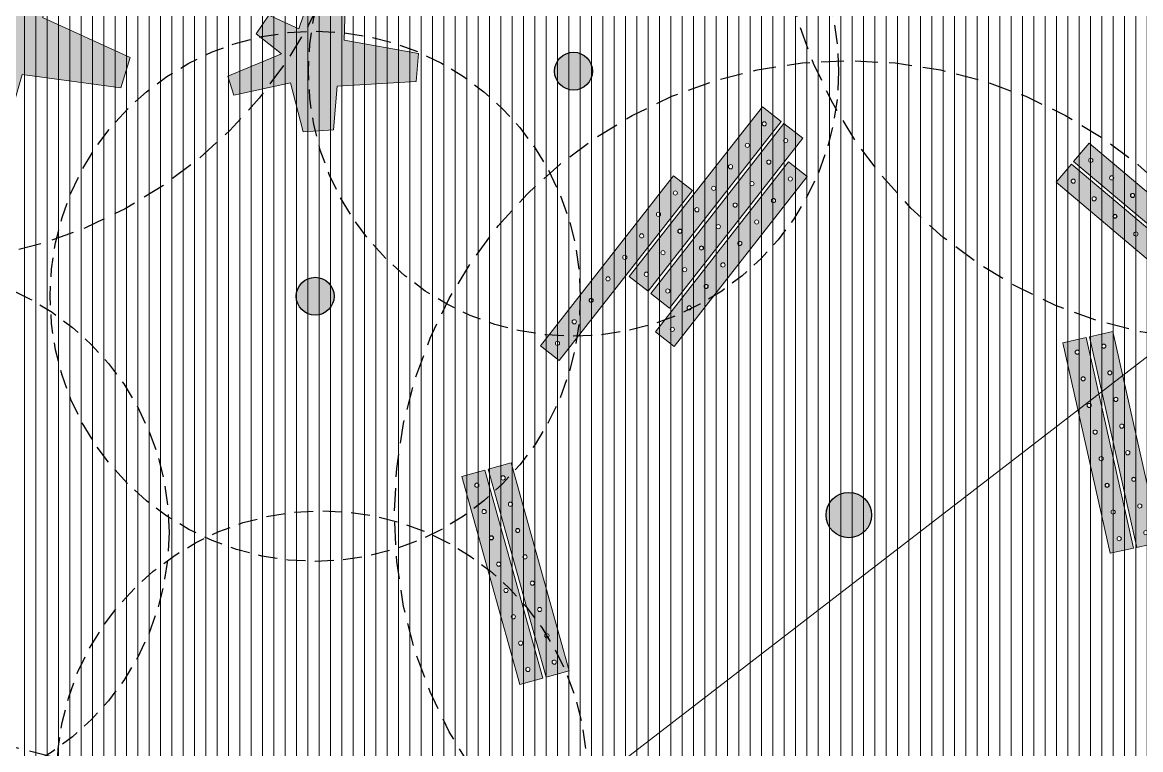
# Model space of a CAD drawing. Header units: metres. Extents: x 678805 to 1359287, y 2747329 to 5497370.
# Drawn here: x 679716.66 to 679728.96, y 2748690.67 to 2748698.67 of the extents above; entities that cross this region are included whole.
import ezdxf
from ezdxf.enums import TextEntityAlignment as Align

# ---------------------------------------------------------------- set-up
doc = ezdxf.new("R2010")
doc.units = ezdxf.units.M
doc.linetypes.add('XREF_MON_SFT_TREES$0$HIDDEN', pattern=[0.375, 0.25, -0.125])
for name, color, linetype in [('00_XREF_MON_HSC_PAVEMENT', 7, 'Continuous'), ('00_XREF_TWQ_BUILDINGS', 7, 'Continuous'), ('00_XREF_TWQ_SFT_TREES', 7, 'Continuous'), ('XREF_MON_SFT_TREES$0$SL_TREE_CANOPY', 251, 'XREF_MON_SFT_TREES$0$HIDDEN'), ('XREF_MON_SFT_TREES$0$SL_TREE_TRUNK', 251, 'Continuous')]:
    doc.layers.add(name, color=color, linetype=linetype)
for name, color, linetype, true_color in [('02-L-Waterfeatures 01', 7, 'Continuous', 0x4da6ff), ('XREF_MON_SFT_TREES$0$SL_TREE_ALBIZIA_LEBBECK', 7, 'Continuous', 0xa3a300), ('XREF_MON_SFT_TREES$0$SL_TREE_AZADIRACHTA_INDICA', 7, 'Continuous', 0x9ec82d)]:
    doc.layers.add(name, color=color, linetype=linetype, true_color=true_color)
doc.layers.add('XREF_MON_GENERAL_LAYOUT$0$02-L-Level Curves 0.50m', color=33, linetype='Continuous', lineweight=5)
doc.layers.add('XREF_MON_HSC_FURNITURE$0$03-PG-CBIncluded', color=8, linetype='Continuous', lineweight=5)
doc.layers.add('XREF_MON_HSC_PAVEMENT$0$03-TR-Pavement_02_Sealed Gravel', color=7, linetype='Continuous', lineweight=5, true_color=0x38321e)
doc.layers.get('XREF_MON_SFT_TREES$0$SL_TREE_ALBIZIA_LEBBECK').off()
doc.layers.get('XREF_MON_SFT_TREES$0$SL_TREE_AZADIRACHTA_INDICA').off()
doc.styles.add('XREF_MON_GENERAL_LAYOUT$0$Standard', font='arial.ttf')

# ---------------------------------------------------------------- blocks, each defined once
blk = doc.blocks.new('XREF_MON_SFT_TREES$0$Azadirachta_indica')
h = blk.add_hatch()
h.set_pattern_fill('ANSI31', color=256, scale=0.1)
edge = h.paths.add_edge_path()
edge.add_arc((0, 0), 3.5, 0, 360)
at = {"layer": 'XREF_MON_SFT_TREES$0$SL_TREE_TRUNK'}
h = blk.add_hatch(color=256, dxfattribs=at)
h.dxf.hatch_style = 1
edge = h.paths.add_edge_path()
edge.add_arc((0, 0), 0.25, 0, 360)
at = {"layer": 'XREF_MON_SFT_TREES$0$SL_TREE_CANOPY', "linetype": 'XREF_MON_SFT_TREES$0$HIDDEN'}
blk.add_circle((0, 0), 3.5, dxfattribs=at)
at = {"layer": 'XREF_MON_SFT_TREES$0$SL_TREE_TRUNK'}
blk.add_circle((0, 0), 0.25, dxfattribs=at)
blk = doc.blocks.new('XREF_MON_SFT_TREES$0$Albizia_lebbeck')
at = {"layer": 'XREF_MON_SFT_TREES$0$SL_TREE_TRUNK'}
h = blk.add_hatch(color=256, dxfattribs=at)
h.dxf.hatch_style = 1
edge = h.paths.add_edge_path()
edge.add_arc((0, 0), 0.25, 0, 360)
at = {"layer": 'XREF_MON_SFT_TREES$0$SL_TREE_CANOPY', "linetype": 'XREF_MON_SFT_TREES$0$HIDDEN'}
blk.add_circle((0, 0), 5, dxfattribs=at)
at = {"layer": 'XREF_MON_SFT_TREES$0$SL_TREE_TRUNK'}
blk.add_circle((0, 0), 0.25, dxfattribs=at)
blk = doc.blocks.new('XREF_MON_SFT_TREES')
at = {"layer": 'XREF_MON_SFT_TREES$0$SL_TREE_ALBIZIA_LEBBECK', "rotation": 25.44812939262281}
for p in [(679715.407, 2748701.019), (679729.97, 2748700.165), (679725.751, 2748693.252), (679715.555, 2748685.804)]:
    blk.add_blockref('XREF_MON_SFT_TREES$0$Albizia_lebbeck', p, dxfattribs=at)
at = {"layer": 'XREF_MON_SFT_TREES$0$SL_TREE_AZADIRACHTA_INDICA', "xscale": 0.8333333332694233, "yscale": 0.8333333332694233, "zscale": 0.8333333332694233}
for p in [(679722.722, 2748698.135), (679719.88, 2748695.659), (679715.355, 2748693.064), (679719.954, 2748690.383)]:
    blk.add_blockref('XREF_MON_SFT_TREES$0$Azadirachta_indica', p, dxfattribs=at)
blk = doc.blocks.new('XREF_MON_HSC_PAVEMENT')
at = {"layer": 'XREF_MON_HSC_PAVEMENT$0$03-TR-Pavement_02_Sealed Gravel', "linetype": 'Continuous'}
h = blk.add_hatch(dxfattribs=at)
h.set_pattern_fill('ANSI31', color=256, scale=0.0393, angle=45)
h.set_pattern_definition([(90, (652974.11672, 2717198.73223), (-0.1247775, 0), [])])
h.paths.add_polyline_path([(679722.263, 2748703.307), (679726.603, 2748705.358), (679728.654, 2748701.019), (679724.315, 2748698.967)])
h.paths.add_polyline_path([(679741.598, 2748685.372), (679727.674, 2748707.713), (679672.412, 2748689.462), (679674.333, 2748683.624)])
blk = doc.blocks.new('XREF_MON_HSC_FURNITURE$0$RAI_B_HL')
at = {"true_color": 0xfcfcfc}
h = blk.add_hatch(color=7, dxfattribs=at)
h.dxf.hatch_style = 1
h.paths.add_polyline_path([(2100.11, 179.356), (2100.371, 179.381), (2100.141, 181.745), (2099.88, 181.72)])
h.paths.add_polyline_path([(2100.192, 180.104, -1), (2100.146, 180.1, -1)], flags=16)
h.paths.add_polyline_path([(2100.189, 180.104, -1), (2100.149, 180.1, -1)], flags=0)
h.paths.add_polyline_path([(2100.117, 180.399, -1), (2100.163, 180.403, -1)], flags=16)
h.paths.add_polyline_path([(2100.221, 179.805, -1), (2100.175, 179.801, -1)], flags=16)
h.paths.add_polyline_path([(2100.088, 180.698, -1), (2100.134, 180.702, -1)], flags=16)
h.paths.add_polyline_path([(2100.25, 179.506, -1), (2100.204, 179.502, -1)], flags=16)
h.paths.add_polyline_path([(2100.059, 180.997, -1), (2100.105, 181.001, -1)], flags=16)
h.paths.add_polyline_path([(2100.03, 181.296, -1), (2100.076, 181.3, -1)], flags=16)
h.paths.add_polyline_path([(2100.001, 181.595, -1), (2100.047, 181.599, -1)], flags=16)
h = blk.add_hatch(color=7, dxfattribs=at)
h.dxf.hatch_style = 1
h.paths.add_polyline_path([(2100.409, 179.385), (2100.67, 179.41), (2100.44, 181.774), (2100.179, 181.749)])
h.paths.add_polyline_path([(2100.491, 180.133, -1), (2100.445, 180.129, -1)], flags=16)
h.paths.add_polyline_path([(2100.488, 180.133, -1), (2100.448, 180.129, -1)], flags=0)
h.paths.add_polyline_path([(2100.416, 180.428, -1), (2100.462, 180.432, -1)], flags=16)
h.paths.add_polyline_path([(2100.52, 179.834, -1), (2100.474, 179.83, -1)], flags=16)
h.paths.add_polyline_path([(2100.387, 180.727, -1), (2100.433, 180.731, -1)], flags=16)
h.paths.add_polyline_path([(2100.549, 179.536, -1), (2100.503, 179.531, -1)], flags=16)
h.paths.add_polyline_path([(2100.358, 181.026, -1), (2100.404, 181.03, -1)], flags=16)
h.paths.add_polyline_path([(2100.329, 181.325, -1), (2100.375, 181.329, -1)], flags=16)
h.paths.add_polyline_path([(2100.3, 181.624, -1), (2100.346, 181.628, -1)], flags=16)
for points in [[(2100.11, 179.356), (2100.371, 179.381), (2100.141, 181.745), (2099.88, 181.72), (2100.11, 179.356)], [(2100.409, 179.385), (2100.67, 179.41), (2100.44, 181.774), (2100.179, 181.749), (2100.409, 179.385)]]:
    blk.add_lwpolyline(points, close=True)
for centre, radius in [((2100.024, 181.597), 0.023), ((2100.323, 181.626), 0.023), ((2100.352, 181.327), 0.023), ((2100.053, 181.298), 0.023), ((2100.082, 180.999), 0.023), ((2100.381, 181.028), 0.023), ((2100.41, 180.729), 0.023), ((2100.111, 180.7), 0.023), ((2100.14, 180.401), 0.023), ((2100.439, 180.43), 0.023), ((2100.169, 180.102), 0.023), ((2100.169, 180.102), 0.02), ((2100.468, 180.131), 0.023), ((2100.468, 180.131), 0.02), ((2100.198, 179.803), 0.023), ((2100.497, 179.832), 0.023), ((2100.227, 179.504), 0.023), ((2100.526, 179.533), 0.023)]:
    blk.add_circle(centre, radius)
blk = doc.blocks.new('XREF_MON_HSC_FURNITURE$0$RAI_D')
at = {"rotation": 324.4534980158393}
blk.add_blockref('XREF_MON_HSC_FURNITURE$0$RAI_B_HL', (-1815.645, 1074.162), dxfattribs=at)
blk = doc.blocks.new('XREF_MON_HSC_FURNITURE$0$Star shaped bench - SMALL')
at = {"true_color": 0xfcfcfc}
h = blk.add_hatch(color=7, dxfattribs=at)
h.dxf.hatch_style = 1
h.paths.add_polyline_path([(-0.664, 0.412), (-0.276, 0.917), (-0.091, 0.803), (-0.38, 0.233), (-0.028, 0.246), (0, 0), (-0.35, -0.102), (-0.047, -0.864), (-0.282, -0.99), (-0.809, -0.33), (-1.529, -0.746), (-1.708, -0.496), (-1.077, 0.107), (-1.359, 0.498), (-1.118, 0.733)])
blk.add_lwpolyline([(-0.664, 0.412), (-0.276, 0.917), (-0.091, 0.803), (-0.38, 0.233), (-0.028, 0.246), (0, 0), (-0.35, -0.102), (-0.047, -0.864), (-0.282, -0.99), (-0.809, -0.33), (-1.529, -0.746), (-1.708, -0.496), (-1.077, 0.107), (-1.359, 0.498), (-1.118, 0.733)], close=True)
blk = doc.blocks.new('XREF_MON_HSC_FURNITURE$0$Star shaped bench - BIG')
at = {"true_color": 0xfcfcfc}
h = blk.add_hatch(color=7, dxfattribs=at)
h.dxf.hatch_style = 1
h.paths.add_polyline_path([(0, 0), (-0.301, 0.319), (0.105, 0.91), (-0.271, 1.171), (-0.108, 1.45), (0.335, 1.283), (0.614, 2.306), (0.96, 2.257), (0.992, 1.162), (2.065, 1.033), (2.059, 0.633), (0.929, 0.497), (1.082, -0.318), (0.81, -0.398), (0.508, 0.377)])
blk.add_lwpolyline([(0, 0), (-0.301, 0.319), (0.105, 0.91), (-0.271, 1.171), (-0.108, 1.45), (0.335, 1.283), (0.614, 2.306), (0.96, 2.257), (0.992, 1.162), (2.065, 1.033), (2.059, 0.633), (0.929, 0.497), (1.082, -0.318), (0.81, -0.398), (0.508, 0.377)], close=True)
blk = doc.blocks.new('XREF_MON_HSC_FURNITURE$0$RAI_A_HL')
at = {"true_color": 0xfcfcfc}
h = blk.add_hatch(color=7, dxfattribs=at)
h.dxf.hatch_style = 1
h.paths.add_polyline_path([(2094.887, 181.547), (2094.776, 181.785), (2092.625, 180.778), (2092.736, 180.541)])
h.paths.add_polyline_path([(2094.154, 181.374, -1), (2094.174, 181.333, -1)], flags=16)
h.paths.add_polyline_path([(2094.156, 181.372, -1), (2094.173, 181.335, -1)], flags=0)
h.paths.add_polyline_path([(2093.902, 181.205, -1), (2093.882, 181.247, -1)], flags=16)
h.paths.add_polyline_path([(2094.426, 181.502, -1), (2094.446, 181.46, -1)], flags=16)
h.paths.add_polyline_path([(2093.63, 181.078, -1), (2093.61, 181.12, -1)], flags=16)
h.paths.add_polyline_path([(2094.699, 181.629, -1), (2094.718, 181.587, -1)], flags=16)
h.paths.add_polyline_path([(2093.358, 180.951, -1), (2093.338, 180.993, -1)], flags=16)
h.paths.add_polyline_path([(2093.086, 180.824, -1), (2093.066, 180.865, -1)], flags=16)
h.paths.add_polyline_path([(2092.813, 180.696, -1), (2092.794, 180.738, -1)], flags=16)
h = blk.add_hatch(color=7, dxfattribs=at)
h.dxf.hatch_style = 1
h.paths.add_polyline_path([(2094.742, 181.148), (2094.631, 181.385), (2092.48, 180.379), (2092.591, 180.141)])
h.paths.add_polyline_path([(2094.01, 180.975, -1), (2094.029, 180.933, -1)], flags=16)
h.paths.add_polyline_path([(2094.011, 180.972, -1), (2094.028, 180.936, -1)], flags=0)
h.paths.add_polyline_path([(2093.757, 180.806, -1), (2093.737, 180.848, -1)], flags=16)
h.paths.add_polyline_path([(2094.282, 181.102, -1), (2094.301, 181.061, -1)], flags=16)
h.paths.add_polyline_path([(2093.485, 180.679, -1), (2093.465, 180.721, -1)], flags=16)
h.paths.add_polyline_path([(2094.554, 181.23, -1), (2094.573, 181.188, -1)], flags=16)
h.paths.add_polyline_path([(2093.213, 180.552, -1), (2093.193, 180.593, -1)], flags=16)
h.paths.add_polyline_path([(2092.941, 180.424, -1), (2092.921, 180.466, -1)], flags=16)
h.paths.add_polyline_path([(2092.669, 180.297, -1), (2092.649, 180.339, -1)], flags=16)
h = blk.add_hatch(color=7, dxfattribs=at)
h.dxf.hatch_style = 1
h.paths.add_polyline_path([(2096.085, 181.113), (2095.974, 181.35), (2093.823, 180.344), (2093.934, 180.106)])
h.paths.add_polyline_path([(2095.352, 180.94, -1), (2095.372, 180.898, -1)], flags=16)
h.paths.add_polyline_path([(2095.354, 180.937, -1), (2095.371, 180.901, -1)], flags=0)
h.paths.add_polyline_path([(2095.1, 180.771, -1), (2095.08, 180.813, -1)], flags=16)
h.paths.add_polyline_path([(2095.624, 181.067, -1), (2095.644, 181.026, -1)], flags=16)
h.paths.add_polyline_path([(2094.828, 180.644, -1), (2094.808, 180.686, -1)], flags=16)
h.paths.add_polyline_path([(2095.897, 181.195, -1), (2095.916, 181.153, -1)], flags=16)
h.paths.add_polyline_path([(2094.556, 180.517, -1), (2094.536, 180.558, -1)], flags=16)
h.paths.add_polyline_path([(2094.284, 180.389, -1), (2094.264, 180.431, -1)], flags=16)
h.paths.add_polyline_path([(2094.011, 180.262, -1), (2093.992, 180.304, -1)], flags=16)
h = blk.add_hatch(color=7, dxfattribs=at)
h.dxf.hatch_style = 1
h.paths.add_polyline_path([(2094.87, 180.876), (2094.758, 181.113), (2092.607, 180.107), (2092.718, 179.869)])
h.paths.add_polyline_path([(2094.137, 180.703, -1), (2094.156, 180.661, -1)], flags=16)
h.paths.add_polyline_path([(2094.138, 180.7, -1), (2094.155, 180.664, -1)], flags=0)
h.paths.add_polyline_path([(2093.884, 180.534, -1), (2093.865, 180.576, -1)], flags=16)
h.paths.add_polyline_path([(2094.409, 180.83, -1), (2094.428, 180.789, -1)], flags=16)
h.paths.add_polyline_path([(2093.612, 180.407, -1), (2093.593, 180.448, -1)], flags=16)
h.paths.add_polyline_path([(2094.681, 180.958, -1), (2094.7, 180.916, -1)], flags=16)
h.paths.add_polyline_path([(2093.34, 180.28, -1), (2093.321, 180.321, -1)], flags=16)
h.paths.add_polyline_path([(2093.068, 180.152, -1), (2093.048, 180.194, -1)], flags=16)
h.paths.add_polyline_path([(2092.796, 180.025, -1), (2092.776, 180.067, -1)], flags=16)
for points in [[(2094.887, 181.547), (2094.776, 181.785), (2092.625, 180.778), (2092.736, 180.541), (2094.887, 181.547)], [(2094.742, 181.148), (2094.631, 181.385), (2092.48, 180.379), (2092.591, 180.141), (2094.742, 181.148)], [(2096.085, 181.113), (2095.974, 181.35), (2093.823, 180.344), (2093.934, 180.106), (2096.085, 181.113)], [(2094.87, 180.876), (2094.758, 181.113), (2092.607, 180.107), (2092.718, 179.869), (2094.87, 180.876)]]:
    blk.add_lwpolyline(points, close=True)
for centre, radius in [((2094.708, 181.608), 0.023), ((2094.436, 181.481), 0.023), ((2094.164, 181.354), 0.023), ((2094.164, 181.354), 0.02), ((2093.892, 181.226), 0.023), ((2094.563, 181.209), 0.023), ((2093.62, 181.099), 0.023), ((2094.291, 181.082), 0.023), ((2095.906, 181.174), 0.023), ((2093.348, 180.972), 0.023), ((2094.019, 180.954), 0.023), ((2095.634, 181.046), 0.023), ((2093.076, 180.845), 0.023), ((2094.019, 180.954), 0.02), ((2094.691, 180.937), 0.023), ((2095.362, 180.919), 0.023), ((2095.362, 180.919), 0.02), ((2092.804, 180.717), 0.023), ((2093.747, 180.827), 0.023), ((2094.419, 180.809), 0.023), ((2095.09, 180.792), 0.023), ((2093.475, 180.7), 0.023), ((2094.147, 180.682), 0.023), ((2094.147, 180.682), 0.02), ((2094.818, 180.665), 0.023), ((2093.203, 180.572), 0.023), ((2093.874, 180.555), 0.023), ((2094.546, 180.537), 0.023), ((2092.931, 180.445), 0.023), ((2093.602, 180.428), 0.023), ((2094.274, 180.41), 0.023), ((2092.659, 180.318), 0.023), ((2093.33, 180.3), 0.023), ((2094.002, 180.283), 0.023), ((2093.058, 180.173), 0.023), ((2092.786, 180.046), 0.023)]:
    blk.add_circle(centre, radius)
blk = doc.blocks.new('XREF_MON_HSC_FURNITURE$0$RAI_A')
at = {"rotation": 174.9313728525879}
blk.add_blockref('XREF_MON_HSC_FURNITURE$0$RAI_A_HL', (2102.872, -5.018), dxfattribs=at)
blk = doc.blocks.new('XREF_MON_HSC_FURNITURE')
at = {"layer": 'XREF_MON_HSC_FURNITURE$0$03-PG-CBIncluded'}
for name, p, rotation in [('XREF_MON_HSC_FURNITURE$0$Star shaped bench - BIG', (679715.667, 2748699.262, -0.023), 260.8037566227168), ('XREF_MON_HSC_FURNITURE$0$Star shaped bench - SMALL', (679719.369, 2748698.75), 139.6622773831591), ('XREF_MON_HSC_FURNITURE$0$RAI_A', (679723.097, 2748695.853), 31.89572912914423), ('XREF_MON_HSC_FURNITURE$0$RAI_D', (679728.752, 2748694.605), 259.8971141410673), ('XREF_MON_HSC_FURNITURE$0$RAI_D', (679729.997, 2748695.228), 42.68017729756421), ('XREF_MON_HSC_FURNITURE$0$RAI_D', (679720.787, 2748691.365), 225.5049068372058)]:
    blk.add_blockref(name, p, dxfattribs=dict(at, rotation=rotation))
blk = doc.blocks.new('XREF_MON_GENERAL_LAYOUT')
at = {"layer": 'XREF_MON_GENERAL_LAYOUT$0$02-L-Level Curves 0.50m', "ltscale": 0.3}
blk.add_lwpolyline([(679839.629, 2748782.536), (679845.269, 2748784.555), (679715.53, 2748684.592)], dxfattribs=at)
at = {"style": 'XREF_MON_GENERAL_LAYOUT$0$Standard'}
for tag, rotation, p in [('604,00', 330.2643, (679905.77, 2748776.558)), ('603,00', 330.2643, (679901.861, 2748753.477)), ('600,00', 133.826, (679944.597, 2748745.153)), ('602,00', 330.2643, (679883.319, 2748738.727)), ('601,00', 117.8906, (679920.972, 2748732.87)), ('601,00', 330.2643, (679864.777, 2748723.976)), ('600,00', 40.8833, (679777.405, 2748705.444, 1.17)), ('602,00', 330.2643, (679941.275, 2748705.483)), ('601,00', 40.8833, (679701.798, 2748703.889, 1.17)), ('598,00', 62.091, (679810.267, 2748702.619)), ('600,00', 330.2643, (679877.781, 2748691.131)), ('600,00', 19.5511, (679920.444, 2748685.496)), ('601,00', 330.2643, (679934.813, 2748683.804)), ('599,00', 330.2643, (679854.567, 2748679.061)), ('600,00', 88.3928, (679743.913, 2748675.572)), ('599,00', 20.6086, (679924.26, 2748675.216)), ('601,00', 88.3928, (679728.035, 2748671.318, -2)), ('602,00', 88.3928, (679711.826, 2748665.966, -1)), ('603,00', 88.3928, (679695.615, 2748660.611)), ('599,00', 40.8833, (679788.807, 2748655.829, 1.17)), ('601,00', 40.8833, (679627.612, 2748644.603, 1.17)), ('603,00', 41.7058, (679702.499, 2748628.484, 1.17)), ('600,00', 40.8833, (679645.925, 2748597.926, 1.17)), ('599,00', 34.2277, (679673.574, 2748555.136, 5.34))]:
    blk.add_attdef(tag, text='', height=1, rotation=rotation, dxfattribs=at).set_placement(p, align=Align.MIDDLE)
at = {"ltscale": 0.3, "style": 'XREF_MON_GENERAL_LAYOUT$0$Standard'}
for tag, rotation, p in [('603,50', 330.2643, (679911.501, 2748760.57)), ('602,50', 330.2643, (679892.865, 2748745.846)), ('600,50', 133.826, (679933.048, 2748738.729)), ('601,50', 330.2643, (679873.581, 2748731.671)), ('601,50', 101.2857, (679909.522, 2748726.945)), ('602,50', 330.2643, (679948.625, 2748713.86)), ('600,50', 39.606, (679743.243, 2748706.971)), ('600,50', 330.2643, (679880.266, 2748702.726)), ('600,50', 17.3537, (679917.615, 2748690.554)), ('599,50', 330.2643, (679867.197, 2748684.716)), ('599,50', 18.8944, (679921.71, 2748680.578)), ('599,50', 39.606, (679778.991, 2748677.241)), ('600,50', 88.3928, (679735.925, 2748673.586)), ('601,50', 88.3928, (679719.906, 2748668.581)), ('602,50', 88.3928, (679703.474, 2748663.452)), ('598,50', 330.2643, (679861.765, 2748662.397)), ('601,50', 39.606, (679610.513, 2748662.061)), ('600,00', 41.7058, (679752.308, 2748637.685)), ('601,00', 41.7058, (679736.044, 2748634.538)), ('599,00', 35.0835, (679763.043, 2748634.415, 1.17)), ('602,00', 41.7058, (679720.174, 2748633.096, 1.17)), ('600,00', 35.0835, (679747.063, 2748629.903, 1.17)), ('601,00', 35.0835, (679731.246, 2748625.239, 1.17)), ('600,50', 39.606, (679636.92, 2748621.339)), ('602,00', 35.0835, (679715.4, 2748620.639, 1.17)), ('599,50', 28.7604, (679659.482, 2748574.323))]:
    blk.add_attdef(tag, text='', height=1, rotation=rotation, dxfattribs=at).set_placement(p, align=Align.MIDDLE)

msp = doc.modelspace()

# ---------------------------------------------------------------- block references
at = {"layer": '00_XREF_MON_HSC_PAVEMENT'}
msp.add_blockref('XREF_MON_HSC_PAVEMENT', (0, 0), dxfattribs=at)
at = {"layer": '00_XREF_TWQ_BUILDINGS'}
msp.add_blockref('XREF_MON_HSC_FURNITURE', (0, 0), dxfattribs=at)
at = {"layer": '00_XREF_TWQ_SFT_TREES'}
msp.add_blockref('XREF_MON_SFT_TREES', (0, 0), dxfattribs=at)
at = {"layer": '02-L-Waterfeatures 01', "color": 18, "true_color": 0x000000}
msp.add_blockref('XREF_MON_GENERAL_LAYOUT', (0, 0), dxfattribs=at)

doc.saveas('drawing.dxf')
